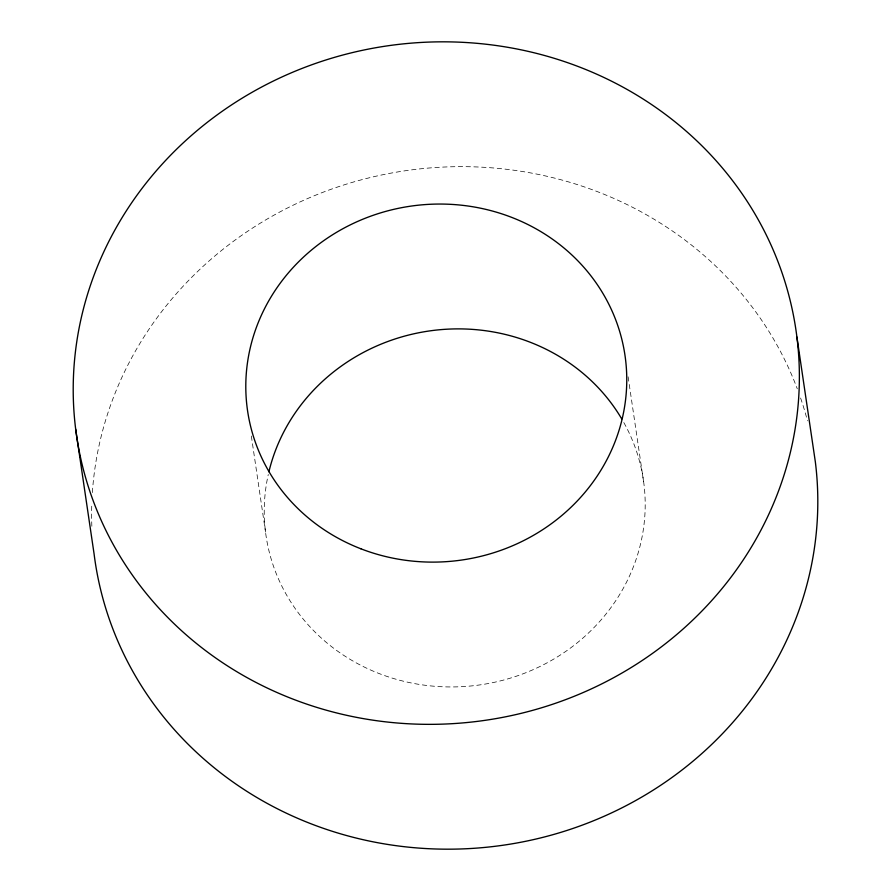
<?xml version="1.0" encoding="UTF-8"?>
<svg xmlns="http://www.w3.org/2000/svg" width="891" height="891" viewBox="0 0 891 891"><rect width="100%" height="100%" fill="white"/><g stroke="black" fill="none" stroke-linecap="round" stroke-linejoin="round"><path stroke-width="0.67" stroke-dasharray="4.46 3.34" d="M628.11 376.77L643.903 483.757M251.34 436.044L265.529 532.072M91.851 526.247A363.561 340.763 -8.4 0 1 91.795 503.805M92.363 492.589A363.561 340.763 -8.4 0 1 405.104 170.782A363.561 340.763 -8.4 0 1 797.289 388.821M800.597 398.021A363.561 340.763 -8.4 0 1 807.458 420.842M623.823 422.546A190.73 178.768 -8.4 0 1 480.527 684.811A190.73 178.768 -8.4 0 1 268.28 474.491"/><path stroke-width="1.34" d="M796.91 337.043A363.561 340.763 -8.4 0 1 292.549 698.945A363.561 340.763 -8.4 0 1 219.398 113.268A363.561 340.763 -8.4 0 1 796.91 337.043L815.343 461.872A363.561 340.763 -8.4 0 1 496.955 846.06A363.561 340.763 -8.4 0 1 94.09 553.957L75.657 429.128M268.904 471.785A190.73 178.768 -8.4 0 1 428.17 331.129A190.73 178.768 -8.4 0 1 621.74 418.915M360.877 548.789A190.73 178.768 -8.4 0 0 625.471 358.928A190.73 178.768 -8.4 0 0 322.497 241.528A190.73 178.768 -8.4 0 0 360.877 548.789"/></g></svg>
